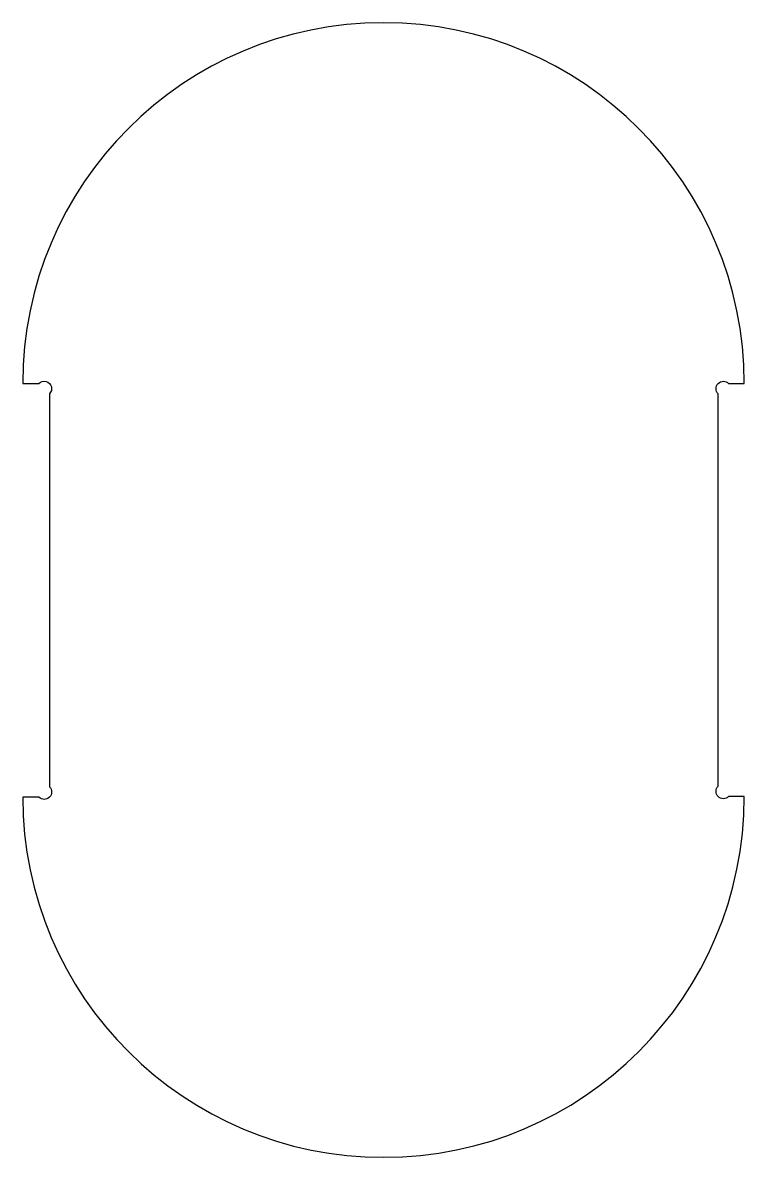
# Model space of a CAD drawing. Extents: x 63.2 to 75.4, y 54.5 to 73.8.
import ezdxf

# ---------------------------------------------------------------- set-up
doc = ezdxf.new("R2010")
doc.units = 0
doc.layers.add('0_75INPLY', color=30, linetype='CONTINUOUS')

msp = doc.modelspace()

# ---------------------------------------------------------------- linework, layer by layer
at = {"layer": '0_75INPLY'}
msp.add_lwpolyline([(74.955, 60.837), (74.955, 67.482, -1), (75.132, 67.659), (75.397, 67.659, 1), (63.177, 67.659), (63.452, 67.659, -1), (63.63, 67.482), (63.63, 60.827, -1), (63.452, 60.649), (63.177, 60.649, 0.999182), (75.397, 60.659), (75.132, 60.659, -1)], format="xyb", close=True, dxfattribs=at)

doc.saveas('drawing.dxf')
